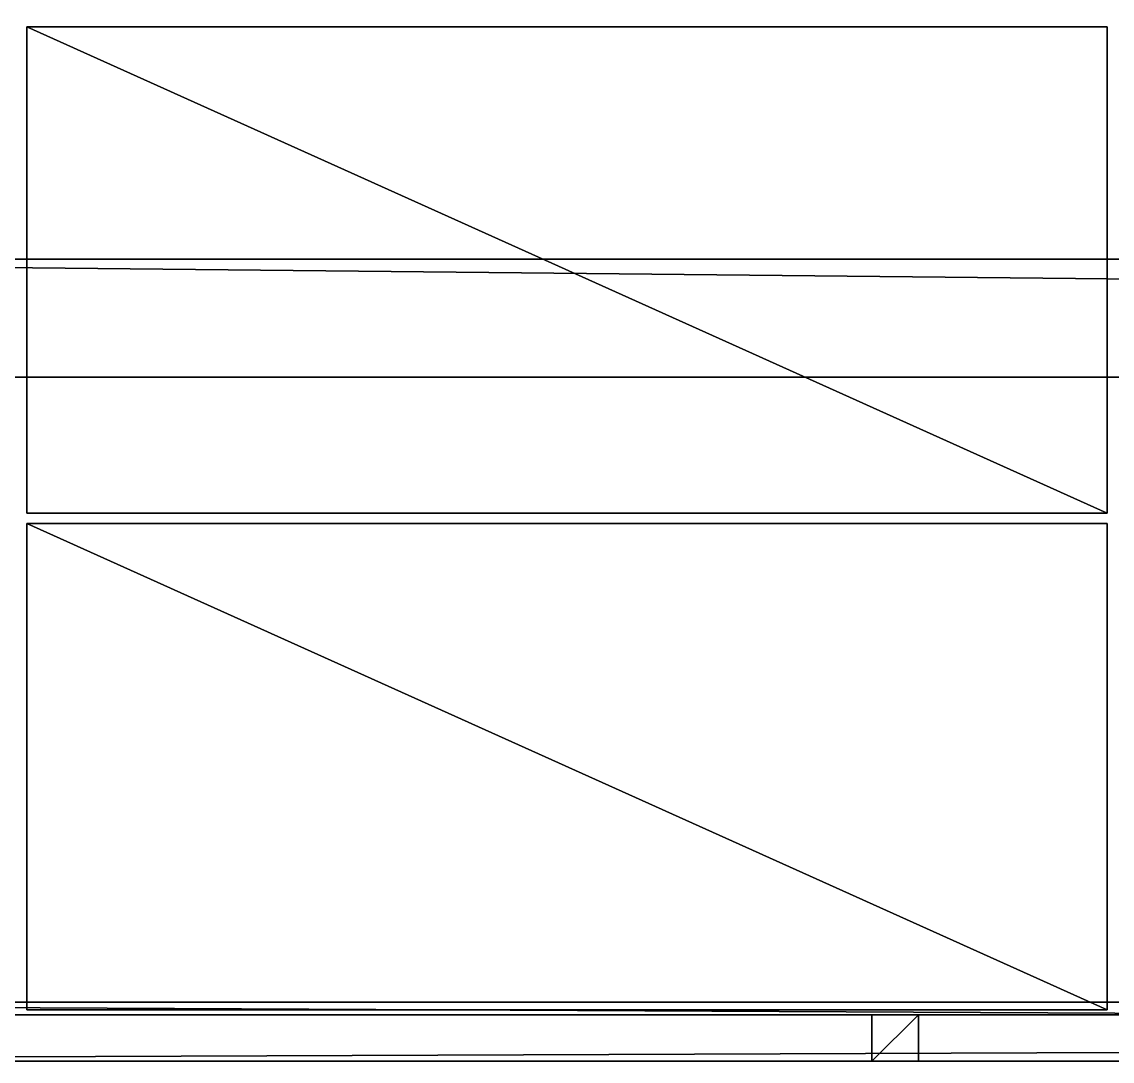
# Model space of a CAD drawing. Header units: millimetres. Extents: x -3100 to 14040, y -1280 to 1295.
# Drawn here: x 1291 to 2582, y -1280 to -49 of the extents above; entities that cross this region are included whole.
import ezdxf

# ---------------------------------------------------------------- set-up
doc = ezdxf.new("R2010")
doc.units = ezdxf.units.MM

msp = doc.modelspace()

# ---------------------------------------------------------------- linework, layer by layer
at = {"layer": 'CAD_75LAB'}
for points in [[(14040, -1280, 1160), (-40, -1280, 1160), (-40, 1280, 1160)], [(14040, 1280, 1160), (14040, -1280, 1160), (-40, 1280, 1160)], [(14040, -1280, 1250), (-40, 1280, 1250), (-40, -1280, 1250)], [(14040, 1280, 1250), (-40, 1280, 1250), (14040, -1280, 1250)], [(1297, -631, 1367), (1297, -55, 1253), (1297, -631, 1253)], [(1297, -631, 1367), (1297, -55, 1367), (1297, -55, 1253)], [(2576, -55, 1367), (2576, -55, 1253), (1297, -55, 1253)], [(2576, -55, 1367), (1297, -55, 1253), (1297, -55, 1367)], [(2576, -631, 1253), (1297, -631, 1253), (1297, -55, 1253)], [(2576, -55, 1253), (2576, -631, 1253), (1297, -55, 1253)], [(2576, -631, 1367), (1297, -55, 1367), (1297, -631, 1367)], [(2576, -55, 1367), (1297, -55, 1367), (2576, -631, 1367)], [(1297, -631, 1487), (1297, -55, 1373), (1297, -631, 1373)], [(1297, -631, 1487), (1297, -55, 1487), (1297, -55, 1373)], [(2576, -55, 1487), (2576, -55, 1373), (1297, -55, 1373)], [(2576, -55, 1487), (1297, -55, 1373), (1297, -55, 1487)], [(2576, -631, 1373), (1297, -631, 1373), (1297, -55, 1373)], [(2576, -55, 1373), (2576, -631, 1373), (1297, -55, 1373)], [(2576, -631, 1487), (1297, -55, 1487), (1297, -631, 1487)], [(2576, -55, 1487), (1297, -55, 1487), (2576, -631, 1487)], [(1297, -631, 1607), (1297, -55, 1493), (1297, -631, 1493)], [(1297, -631, 1607), (1297, -55, 1607), (1297, -55, 1493)], [(2576, -55, 1607), (2576, -55, 1493), (1297, -55, 1493)], [(2576, -55, 1607), (1297, -55, 1493), (1297, -55, 1607)], [(2576, -631, 1493), (1297, -631, 1493), (1297, -55, 1493)], [(2576, -55, 1493), (2576, -631, 1493), (1297, -55, 1493)], [(2576, -631, 1607), (1297, -55, 1607), (1297, -631, 1607)], [(2576, -55, 1607), (1297, -55, 1607), (2576, -631, 1607)], [(1297, -631, 1727), (1297, -55, 1613), (1297, -631, 1613)], [(1297, -631, 1727), (1297, -55, 1727), (1297, -55, 1613)], [(2576, -55, 1727), (2576, -55, 1613), (1297, -55, 1613)], [(2576, -55, 1727), (1297, -55, 1613), (1297, -55, 1727)], [(2576, -631, 1613), (1297, -631, 1613), (1297, -55, 1613)], [(2576, -55, 1613), (2576, -631, 1613), (1297, -55, 1613)], [(2576, -631, 1727), (1297, -55, 1727), (1297, -631, 1727)], [(2576, -55, 1727), (1297, -55, 1727), (2576, -631, 1727)], [(1297, -631, 1847), (1297, -55, 1733), (1297, -631, 1733)], [(1297, -631, 1847), (1297, -55, 1847), (1297, -55, 1733)], [(2576, -55, 1847), (2576, -55, 1733), (1297, -55, 1733)], [(2576, -55, 1847), (1297, -55, 1733), (1297, -55, 1847)], [(2576, -631, 1733), (1297, -631, 1733), (1297, -55, 1733)], [(2576, -55, 1733), (2576, -631, 1733), (1297, -55, 1733)], [(2576, -631, 1847), (1297, -55, 1847), (1297, -631, 1847)], [(2576, -55, 1847), (1297, -55, 1847), (2576, -631, 1847)], [(1297, -631, 1967), (1297, -55, 1853), (1297, -631, 1853)], [(1297, -631, 1967), (1297, -55, 1967), (1297, -55, 1853)], [(2576, -55, 1967), (2576, -55, 1853), (1297, -55, 1853)], [(2576, -55, 1967), (1297, -55, 1853), (1297, -55, 1967)], [(2576, -631, 1853), (1297, -631, 1853), (1297, -55, 1853)], [(2576, -55, 1853), (2576, -631, 1853), (1297, -55, 1853)], [(2576, -631, 1967), (1297, -55, 1967), (1297, -631, 1967)], [(2576, -55, 1967), (1297, -55, 1967), (2576, -631, 1967)], [(1297, -631, 2087), (1297, -55, 1973), (1297, -631, 1973)], [(1297, -631, 2087), (1297, -55, 2087), (1297, -55, 1973)], [(2576, -55, 2087), (2576, -55, 1973), (1297, -55, 1973)], [(2576, -55, 2087), (1297, -55, 1973), (1297, -55, 2087)], [(2576, -631, 1973), (1297, -631, 1973), (1297, -55, 1973)], [(2576, -55, 1973), (2576, -631, 1973), (1297, -55, 1973)], [(2576, -631, 2087), (1297, -55, 2087), (1297, -631, 2087)], [(2576, -55, 2087), (1297, -55, 2087), (2576, -631, 2087)], [(1297, -631, 2207), (1297, -55, 2093), (1297, -631, 2093)], [(1297, -631, 2207), (1297, -55, 2207), (1297, -55, 2093)], [(2576, -55, 2207), (2576, -55, 2093), (1297, -55, 2093)], [(2576, -55, 2207), (1297, -55, 2093), (1297, -55, 2207)], [(2576, -631, 2093), (1297, -631, 2093), (1297, -55, 2093)], [(2576, -55, 2093), (2576, -631, 2093), (1297, -55, 2093)], [(2576, -631, 2207), (1297, -55, 2207), (1297, -631, 2207)], [(2576, -55, 2207), (1297, -55, 2207), (2576, -631, 2207)], [(1297, -631, 2327), (1297, -55, 2213), (1297, -631, 2213)], [(1297, -631, 2327), (1297, -55, 2327), (1297, -55, 2213)], [(2576, -55, 2327), (2576, -55, 2213), (1297, -55, 2213)], [(2576, -55, 2327), (1297, -55, 2213), (1297, -55, 2327)], [(2576, -631, 2213), (1297, -631, 2213), (1297, -55, 2213)], [(2576, -55, 2213), (2576, -631, 2213), (1297, -55, 2213)], [(2576, -631, 2327), (1297, -55, 2327), (1297, -631, 2327)], [(2576, -55, 2327), (1297, -55, 2327), (2576, -631, 2327)], [(1297, -631, 2447), (1297, -55, 2333), (1297, -631, 2333)], [(1297, -631, 2447), (1297, -55, 2447), (1297, -55, 2333)], [(2576, -55, 2447), (2576, -55, 2333), (1297, -55, 2333)], [(2576, -55, 2447), (1297, -55, 2333), (1297, -55, 2447)], [(2576, -631, 2333), (1297, -631, 2333), (1297, -55, 2333)], [(2576, -55, 2333), (2576, -631, 2333), (1297, -55, 2333)], [(2576, -631, 2447), (1297, -55, 2447), (1297, -631, 2447)], [(2576, -55, 2447), (1297, -55, 2447), (2576, -631, 2447)], [(1297, -631, 2567), (1297, -55, 2453), (1297, -631, 2453)], [(1297, -631, 2567), (1297, -55, 2567), (1297, -55, 2453)], [(2576, -55, 2567), (2576, -55, 2453), (1297, -55, 2453)], [(2576, -55, 2567), (1297, -55, 2453), (1297, -55, 2567)], [(2576, -631, 2453), (1297, -631, 2453), (1297, -55, 2453)], [(2576, -55, 2453), (2576, -631, 2453), (1297, -55, 2453)], [(2576, -631, 2567), (1297, -55, 2567), (1297, -631, 2567)], [(2576, -55, 2567), (1297, -55, 2567), (2576, -631, 2567)], [(1297, -631, 2687), (1297, -55, 2573), (1297, -631, 2573)], [(1297, -631, 2687), (1297, -55, 2687), (1297, -55, 2573)], [(2576, -55, 2687), (2576, -55, 2573), (1297, -55, 2573)], [(2576, -55, 2687), (1297, -55, 2573), (1297, -55, 2687)], [(2576, -631, 2573), (1297, -631, 2573), (1297, -55, 2573)], [(2576, -55, 2573), (2576, -631, 2573), (1297, -55, 2573)], [(2576, -631, 2687), (1297, -55, 2687), (1297, -631, 2687)], [(2576, -55, 2687), (1297, -55, 2687), (2576, -631, 2687)], [(1297, -631, 2807), (1297, -55, 2693), (1297, -631, 2693)], [(1297, -631, 2807), (1297, -55, 2807), (1297, -55, 2693)], [(2576, -55, 2807), (2576, -55, 2693), (1297, -55, 2693)], [(2576, -55, 2807), (1297, -55, 2693), (1297, -55, 2807)], [(2576, -631, 2693), (1297, -631, 2693), (1297, -55, 2693)], [(2576, -55, 2693), (2576, -631, 2693), (1297, -55, 2693)], [(2576, -631, 2807), (1297, -55, 2807), (1297, -631, 2807)], [(2576, -55, 2807), (1297, -55, 2807), (2576, -631, 2807)], [(1297, -631, 2927), (1297, -55, 2813), (1297, -631, 2813)], [(1297, -631, 2927), (1297, -55, 2927), (1297, -55, 2813)], [(2576, -55, 2927), (2576, -55, 2813), (1297, -55, 2813)], [(2576, -55, 2927), (1297, -55, 2813), (1297, -55, 2927)], [(2576, -631, 2813), (1297, -631, 2813), (1297, -55, 2813)], [(2576, -55, 2813), (2576, -631, 2813), (1297, -55, 2813)], [(2576, -631, 2927), (1297, -55, 2927), (1297, -631, 2927)], [(2576, -55, 2927), (1297, -55, 2927), (2576, -631, 2927)], [(1297, -631, 3047), (1297, -55, 2933), (1297, -631, 2933)], [(1297, -631, 3047), (1297, -55, 3047), (1297, -55, 2933)], [(2576, -55, 3047), (2576, -55, 2933), (1297, -55, 2933)], [(2576, -55, 3047), (1297, -55, 2933), (1297, -55, 3047)], [(2576, -631, 2933), (1297, -631, 2933), (1297, -55, 2933)], [(2576, -55, 2933), (2576, -631, 2933), (1297, -55, 2933)], [(2576, -631, 3047), (1297, -55, 3047), (1297, -631, 3047)], [(2576, -55, 3047), (1297, -55, 3047), (2576, -631, 3047)], [(1297, -631, 3167), (1297, -55, 3053), (1297, -631, 3053)], [(1297, -631, 3167), (1297, -55, 3167), (1297, -55, 3053)], [(2576, -55, 3167), (2576, -55, 3053), (1297, -55, 3053)], [(2576, -55, 3167), (1297, -55, 3053), (1297, -55, 3167)], [(2576, -631, 3053), (1297, -631, 3053), (1297, -55, 3053)], [(2576, -55, 3053), (2576, -631, 3053), (1297, -55, 3053)], [(2576, -631, 3167), (1297, -55, 3167), (1297, -631, 3167)], [(2576, -55, 3167), (1297, -55, 3167), (2576, -631, 3167)], [(1297, -631, 3287), (1297, -55, 3173), (1297, -631, 3173)], [(1297, -631, 3287), (1297, -55, 3287), (1297, -55, 3173)], [(2576, -55, 3287), (2576, -55, 3173), (1297, -55, 3173)], [(2576, -55, 3287), (1297, -55, 3173), (1297, -55, 3287)], [(2576, -631, 3173), (1297, -631, 3173), (1297, -55, 3173)], [(2576, -55, 3173), (2576, -631, 3173), (1297, -55, 3173)], [(2576, -631, 3287), (1297, -55, 3287), (1297, -631, 3287)], [(2576, -55, 3287), (1297, -55, 3287), (2576, -631, 3287)], [(1297, -631, 3407), (1297, -55, 3293), (1297, -631, 3293)], [(1297, -631, 3407), (1297, -55, 3407), (1297, -55, 3293)], [(2576, -55, 3407), (2576, -55, 3293), (1297, -55, 3293)], [(2576, -55, 3407), (1297, -55, 3293), (1297, -55, 3407)], [(2576, -631, 3293), (1297, -631, 3293), (1297, -55, 3293)], [(2576, -55, 3293), (2576, -631, 3293), (1297, -55, 3293)], [(2576, -631, 3407), (1297, -55, 3407), (1297, -631, 3407)], [(2576, -55, 3407), (1297, -55, 3407), (2576, -631, 3407)], [(1297, -631, 3527), (1297, -55, 3413), (1297, -631, 3413)], [(1297, -631, 3527), (1297, -55, 3527), (1297, -55, 3413)], [(2576, -55, 3527), (2576, -55, 3413), (1297, -55, 3413)], [(2576, -55, 3527), (1297, -55, 3413), (1297, -55, 3527)], [(2576, -631, 3413), (1297, -631, 3413), (1297, -55, 3413)], [(2576, -55, 3413), (2576, -631, 3413), (1297, -55, 3413)], [(2576, -631, 3527), (1297, -55, 3527), (1297, -631, 3527)], [(2576, -55, 3527), (1297, -55, 3527), (2576, -631, 3527)], [(1297, -631, 3647), (1297, -55, 3533), (1297, -631, 3533)], [(1297, -631, 3647), (1297, -55, 3647), (1297, -55, 3533)], [(2576, -55, 3647), (2576, -55, 3533), (1297, -55, 3533)], [(2576, -55, 3647), (1297, -55, 3533), (1297, -55, 3647)], [(2576, -631, 3533), (1297, -631, 3533), (1297, -55, 3533)], [(2576, -55, 3533), (2576, -631, 3533), (1297, -55, 3533)], [(2576, -631, 3647), (1297, -55, 3647), (1297, -631, 3647)], [(2576, -55, 3647), (1297, -55, 3647), (2576, -631, 3647)], [(1297, -631, 3767), (1297, -55, 3653), (1297, -631, 3653)], [(1297, -631, 3767), (1297, -55, 3767), (1297, -55, 3653)], [(2576, -55, 3767), (2576, -55, 3653), (1297, -55, 3653)], [(2576, -55, 3767), (1297, -55, 3653), (1297, -55, 3767)], [(2576, -631, 3653), (1297, -631, 3653), (1297, -55, 3653)], [(2576, -55, 3653), (2576, -631, 3653), (1297, -55, 3653)], [(2576, -631, 3767), (1297, -55, 3767), (1297, -631, 3767)], [(2576, -55, 3767), (1297, -55, 3767), (2576, -631, 3767)], [(1297, -631, 3887), (1297, -55, 3773), (1297, -631, 3773)], [(1297, -631, 3887), (1297, -55, 3887), (1297, -55, 3773)], [(2576, -55, 3887), (2576, -55, 3773), (1297, -55, 3773)], [(2576, -55, 3887), (1297, -55, 3773), (1297, -55, 3887)], [(2576, -631, 3773), (1297, -631, 3773), (1297, -55, 3773)], [(2576, -55, 3773), (2576, -631, 3773), (1297, -55, 3773)], [(2576, -631, 3887), (1297, -55, 3887), (1297, -631, 3887)], [(2576, -55, 3887), (1297, -55, 3887), (2576, -631, 3887)], [(2576, -631, 1367), (2576, -631, 1253), (2576, -55, 1253)], [(2576, -631, 1367), (2576, -55, 1253), (2576, -55, 1367)], [(2576, -631, 1487), (2576, -631, 1373), (2576, -55, 1373)], [(2576, -631, 1487), (2576, -55, 1373), (2576, -55, 1487)], [(2576, -631, 1607), (2576, -631, 1493), (2576, -55, 1493)], [(2576, -631, 1607), (2576, -55, 1493), (2576, -55, 1607)], [(2576, -631, 1727), (2576, -631, 1613), (2576, -55, 1613)], [(2576, -631, 1727), (2576, -55, 1613), (2576, -55, 1727)], [(2576, -631, 1847), (2576, -631, 1733), (2576, -55, 1733)], [(2576, -631, 1847), (2576, -55, 1733), (2576, -55, 1847)], [(2576, -631, 1967), (2576, -631, 1853), (2576, -55, 1853)], [(2576, -631, 1967), (2576, -55, 1853), (2576, -55, 1967)], [(2576, -631, 2087), (2576, -631, 1973), (2576, -55, 1973)], [(2576, -631, 2087), (2576, -55, 1973), (2576, -55, 2087)], [(2576, -631, 2207), (2576, -631, 2093), (2576, -55, 2093)], [(2576, -631, 2207), (2576, -55, 2093), (2576, -55, 2207)], [(2576, -631, 2327), (2576, -631, 2213), (2576, -55, 2213)], [(2576, -631, 2327), (2576, -55, 2213), (2576, -55, 2327)], [(2576, -631, 2447), (2576, -631, 2333), (2576, -55, 2333)], [(2576, -631, 2447), (2576, -55, 2333), (2576, -55, 2447)], [(2576, -631, 2567), (2576, -631, 2453), (2576, -55, 2453)], [(2576, -631, 2567), (2576, -55, 2453), (2576, -55, 2567)], [(2576, -631, 2687), (2576, -631, 2573), (2576, -55, 2573)], [(2576, -631, 2687), (2576, -55, 2573), (2576, -55, 2687)], [(2576, -631, 2807), (2576, -631, 2693), (2576, -55, 2693)], [(2576, -631, 2807), (2576, -55, 2693), (2576, -55, 2807)], [(2576, -631, 2927), (2576, -631, 2813), (2576, -55, 2813)], [(2576, -631, 2927), (2576, -55, 2813), (2576, -55, 2927)], [(2576, -631, 3047), (2576, -631, 2933), (2576, -55, 2933)], [(2576, -631, 3047), (2576, -55, 2933), (2576, -55, 3047)], [(2576, -631, 3167), (2576, -631, 3053), (2576, -55, 3053)], [(2576, -631, 3167), (2576, -55, 3053), (2576, -55, 3167)], [(2576, -631, 3287), (2576, -631, 3173), (2576, -55, 3173)], [(2576, -631, 3287), (2576, -55, 3173), (2576, -55, 3287)], [(2576, -631, 3407), (2576, -631, 3293), (2576, -55, 3293)], [(2576, -631, 3407), (2576, -55, 3293), (2576, -55, 3407)], [(2576, -631, 3527), (2576, -631, 3413), (2576, -55, 3413)], [(2576, -631, 3527), (2576, -55, 3413), (2576, -55, 3527)], [(2576, -631, 3647), (2576, -631, 3533), (2576, -55, 3533)], [(2576, -631, 3647), (2576, -55, 3533), (2576, -55, 3647)], [(2576, -631, 3767), (2576, -631, 3653), (2576, -55, 3653)], [(2576, -631, 3767), (2576, -55, 3653), (2576, -55, 3767)], [(2576, -631, 3887), (2576, -631, 3773), (2576, -55, 3773)], [(2576, -631, 3887), (2576, -55, 3773), (2576, -55, 3887)], [(13960, -330, 1160), (13960, -330, 910), (300, -330, 910)], [(13960, -330, 1160), (300, -330, 910), (300, -330, 1160)], [(13960, -470, 910), (300, -470, 910), (300, -330, 910)], [(13960, -330, 910), (13960, -470, 910), (300, -330, 910)], [(13960, -470, 1160), (300, -330, 1160), (300, -470, 1160)], [(13960, -330, 1160), (300, -330, 1160), (13960, -470, 1160)], [(13960, -470, 1160), (300, -470, 910), (13960, -470, 910)], [(13960, -470, 1160), (300, -470, 1160), (300, -470, 910)], [(2576, -631, 1367), (1297, -631, 1253), (2576, -631, 1253)], [(2576, -631, 1367), (1297, -631, 1367), (1297, -631, 1253)], [(2576, -631, 1487), (1297, -631, 1373), (2576, -631, 1373)], [(2576, -631, 1487), (1297, -631, 1487), (1297, -631, 1373)], [(2576, -631, 1607), (1297, -631, 1493), (2576, -631, 1493)], [(2576, -631, 1607), (1297, -631, 1607), (1297, -631, 1493)], [(2576, -631, 1727), (1297, -631, 1613), (2576, -631, 1613)], [(2576, -631, 1727), (1297, -631, 1727), (1297, -631, 1613)], [(2576, -631, 1847), (1297, -631, 1733), (2576, -631, 1733)], [(2576, -631, 1847), (1297, -631, 1847), (1297, -631, 1733)], [(2576, -631, 1967), (1297, -631, 1853), (2576, -631, 1853)], [(2576, -631, 1967), (1297, -631, 1967), (1297, -631, 1853)], [(2576, -631, 2087), (1297, -631, 1973), (2576, -631, 1973)], [(2576, -631, 2087), (1297, -631, 2087), (1297, -631, 1973)], [(2576, -631, 2207), (1297, -631, 2093), (2576, -631, 2093)], [(2576, -631, 2207), (1297, -631, 2207), (1297, -631, 2093)], [(2576, -631, 2327), (1297, -631, 2213), (2576, -631, 2213)], [(2576, -631, 2327), (1297, -631, 2327), (1297, -631, 2213)], [(2576, -631, 2447), (1297, -631, 2333), (2576, -631, 2333)], [(2576, -631, 2447), (1297, -631, 2447), (1297, -631, 2333)], [(2576, -631, 2567), (1297, -631, 2453), (2576, -631, 2453)], [(2576, -631, 2567), (1297, -631, 2567), (1297, -631, 2453)], [(2576, -631, 2687), (1297, -631, 2573), (2576, -631, 2573)], [(2576, -631, 2687), (1297, -631, 2687), (1297, -631, 2573)], [(2576, -631, 2807), (1297, -631, 2693), (2576, -631, 2693)], [(2576, -631, 2807), (1297, -631, 2807), (1297, -631, 2693)], [(2576, -631, 2927), (1297, -631, 2813), (2576, -631, 2813)], [(2576, -631, 2927), (1297, -631, 2927), (1297, -631, 2813)], [(2576, -631, 3047), (1297, -631, 2933), (2576, -631, 2933)], [(2576, -631, 3047), (1297, -631, 3047), (1297, -631, 2933)], [(2576, -631, 3167), (1297, -631, 3053), (2576, -631, 3053)], [(2576, -631, 3167), (1297, -631, 3167), (1297, -631, 3053)], [(2576, -631, 3287), (1297, -631, 3173), (2576, -631, 3173)], [(2576, -631, 3287), (1297, -631, 3287), (1297, -631, 3173)], [(2576, -631, 3407), (1297, -631, 3293), (2576, -631, 3293)], [(2576, -631, 3407), (1297, -631, 3407), (1297, -631, 3293)], [(2576, -631, 3527), (1297, -631, 3413), (2576, -631, 3413)], [(2576, -631, 3527), (1297, -631, 3527), (1297, -631, 3413)], [(2576, -631, 3647), (1297, -631, 3533), (2576, -631, 3533)], [(2576, -631, 3647), (1297, -631, 3647), (1297, -631, 3533)], [(2576, -631, 3767), (1297, -631, 3653), (2576, -631, 3653)], [(2576, -631, 3767), (1297, -631, 3767), (1297, -631, 3653)], [(2576, -631, 3887), (1297, -631, 3773), (2576, -631, 3773)], [(2576, -631, 3887), (1297, -631, 3887), (1297, -631, 3773)], [(1297, -1219, 1367), (1297, -643, 1253), (1297, -1219, 1253)], [(1297, -1219, 1367), (1297, -643, 1367), (1297, -643, 1253)], [(2576, -643, 1367), (2576, -643, 1253), (1297, -643, 1253)], [(2576, -643, 1367), (1297, -643, 1253), (1297, -643, 1367)], [(2576, -1219, 1253), (1297, -1219, 1253), (1297, -643, 1253)], [(2576, -643, 1253), (2576, -1219, 1253), (1297, -643, 1253)], [(2576, -1219, 1367), (1297, -643, 1367), (1297, -1219, 1367)], [(2576, -643, 1367), (1297, -643, 1367), (2576, -1219, 1367)], [(1297, -1219, 1487), (1297, -643, 1373), (1297, -1219, 1373)], [(1297, -1219, 1487), (1297, -643, 1487), (1297, -643, 1373)], [(2576, -643, 1487), (2576, -643, 1373), (1297, -643, 1373)], [(2576, -643, 1487), (1297, -643, 1373), (1297, -643, 1487)], [(2576, -1219, 1373), (1297, -1219, 1373), (1297, -643, 1373)], [(2576, -643, 1373), (2576, -1219, 1373), (1297, -643, 1373)], [(2576, -1219, 1487), (1297, -643, 1487), (1297, -1219, 1487)], [(2576, -643, 1487), (1297, -643, 1487), (2576, -1219, 1487)], [(1297, -1219, 1607), (1297, -643, 1493), (1297, -1219, 1493)], [(1297, -1219, 1607), (1297, -643, 1607), (1297, -643, 1493)], [(2576, -643, 1607), (2576, -643, 1493), (1297, -643, 1493)], [(2576, -643, 1607), (1297, -643, 1493), (1297, -643, 1607)], [(2576, -1219, 1493), (1297, -1219, 1493), (1297, -643, 1493)], [(2576, -643, 1493), (2576, -1219, 1493), (1297, -643, 1493)], [(2576, -1219, 1607), (1297, -643, 1607), (1297, -1219, 1607)], [(2576, -643, 1607), (1297, -643, 1607), (2576, -1219, 1607)], [(1297, -1219, 1727), (1297, -643, 1613), (1297, -1219, 1613)], [(1297, -1219, 1727), (1297, -643, 1727), (1297, -643, 1613)], [(2576, -643, 1727), (2576, -643, 1613), (1297, -643, 1613)], [(2576, -643, 1727), (1297, -643, 1613), (1297, -643, 1727)], [(2576, -1219, 1613), (1297, -1219, 1613), (1297, -643, 1613)], [(2576, -643, 1613), (2576, -1219, 1613), (1297, -643, 1613)], [(2576, -1219, 1727), (1297, -643, 1727), (1297, -1219, 1727)], [(2576, -643, 1727), (1297, -643, 1727), (2576, -1219, 1727)], [(1297, -1219, 1847), (1297, -643, 1733), (1297, -1219, 1733)], [(1297, -1219, 1847), (1297, -643, 1847), (1297, -643, 1733)], [(2576, -643, 1847), (2576, -643, 1733), (1297, -643, 1733)], [(2576, -643, 1847), (1297, -643, 1733), (1297, -643, 1847)], [(2576, -1219, 1733), (1297, -1219, 1733), (1297, -643, 1733)], [(2576, -643, 1733), (2576, -1219, 1733), (1297, -643, 1733)], [(2576, -1219, 1847), (1297, -643, 1847), (1297, -1219, 1847)], [(2576, -643, 1847), (1297, -643, 1847), (2576, -1219, 1847)], [(1297, -1219, 1967), (1297, -643, 1853), (1297, -1219, 1853)], [(1297, -1219, 1967), (1297, -643, 1967), (1297, -643, 1853)], [(2576, -643, 1967), (2576, -643, 1853), (1297, -643, 1853)], [(2576, -643, 1967), (1297, -643, 1853), (1297, -643, 1967)], [(2576, -1219, 1853), (1297, -1219, 1853), (1297, -643, 1853)], [(2576, -643, 1853), (2576, -1219, 1853), (1297, -643, 1853)], [(2576, -1219, 1967), (1297, -643, 1967), (1297, -1219, 1967)], [(2576, -643, 1967), (1297, -643, 1967), (2576, -1219, 1967)], [(1297, -1219, 2087), (1297, -643, 1973), (1297, -1219, 1973)], [(1297, -1219, 2087), (1297, -643, 2087), (1297, -643, 1973)], [(2576, -643, 2087), (2576, -643, 1973), (1297, -643, 1973)], [(2576, -643, 2087), (1297, -643, 1973), (1297, -643, 2087)], [(2576, -1219, 1973), (1297, -1219, 1973), (1297, -643, 1973)], [(2576, -643, 1973), (2576, -1219, 1973), (1297, -643, 1973)], [(2576, -1219, 2087), (1297, -643, 2087), (1297, -1219, 2087)], [(2576, -643, 2087), (1297, -643, 2087), (2576, -1219, 2087)], [(1297, -1219, 2207), (1297, -643, 2093), (1297, -1219, 2093)], [(1297, -1219, 2207), (1297, -643, 2207), (1297, -643, 2093)], [(2576, -643, 2207), (2576, -643, 2093), (1297, -643, 2093)], [(2576, -643, 2207), (1297, -643, 2093), (1297, -643, 2207)], [(2576, -1219, 2093), (1297, -1219, 2093), (1297, -643, 2093)], [(2576, -643, 2093), (2576, -1219, 2093), (1297, -643, 2093)], [(2576, -1219, 2207), (1297, -643, 2207), (1297, -1219, 2207)], [(2576, -643, 2207), (1297, -643, 2207), (2576, -1219, 2207)], [(1297, -1219, 2327), (1297, -643, 2213), (1297, -1219, 2213)], [(1297, -1219, 2327), (1297, -643, 2327), (1297, -643, 2213)], [(2576, -643, 2327), (2576, -643, 2213), (1297, -643, 2213)], [(2576, -643, 2327), (1297, -643, 2213), (1297, -643, 2327)], [(2576, -1219, 2213), (1297, -1219, 2213), (1297, -643, 2213)], [(2576, -643, 2213), (2576, -1219, 2213), (1297, -643, 2213)], [(2576, -1219, 2327), (1297, -643, 2327), (1297, -1219, 2327)], [(2576, -643, 2327), (1297, -643, 2327), (2576, -1219, 2327)], [(1297, -1219, 2447), (1297, -643, 2333), (1297, -1219, 2333)], [(1297, -1219, 2447), (1297, -643, 2447), (1297, -643, 2333)], [(2576, -643, 2447), (2576, -643, 2333), (1297, -643, 2333)], [(2576, -643, 2447), (1297, -643, 2333), (1297, -643, 2447)], [(2576, -1219, 2333), (1297, -1219, 2333), (1297, -643, 2333)], [(2576, -643, 2333), (2576, -1219, 2333), (1297, -643, 2333)], [(2576, -1219, 2447), (1297, -643, 2447), (1297, -1219, 2447)], [(2576, -643, 2447), (1297, -643, 2447), (2576, -1219, 2447)], [(1297, -1219, 2567), (1297, -643, 2453), (1297, -1219, 2453)], [(1297, -1219, 2567), (1297, -643, 2567), (1297, -643, 2453)], [(2576, -643, 2567), (2576, -643, 2453), (1297, -643, 2453)], [(2576, -643, 2567), (1297, -643, 2453), (1297, -643, 2567)], [(2576, -1219, 2453), (1297, -1219, 2453), (1297, -643, 2453)], [(2576, -643, 2453), (2576, -1219, 2453), (1297, -643, 2453)], [(2576, -1219, 2567), (1297, -643, 2567), (1297, -1219, 2567)], [(2576, -643, 2567), (1297, -643, 2567), (2576, -1219, 2567)], [(1297, -1219, 2687), (1297, -643, 2573), (1297, -1219, 2573)], [(1297, -1219, 2687), (1297, -643, 2687), (1297, -643, 2573)], [(2576, -643, 2687), (2576, -643, 2573), (1297, -643, 2573)], [(2576, -643, 2687), (1297, -643, 2573), (1297, -643, 2687)], [(2576, -1219, 2573), (1297, -1219, 2573), (1297, -643, 2573)], [(2576, -643, 2573), (2576, -1219, 2573), (1297, -643, 2573)], [(2576, -1219, 2687), (1297, -643, 2687), (1297, -1219, 2687)], [(2576, -643, 2687), (1297, -643, 2687), (2576, -1219, 2687)], [(1297, -1219, 2807), (1297, -643, 2693), (1297, -1219, 2693)], [(1297, -1219, 2807), (1297, -643, 2807), (1297, -643, 2693)], [(2576, -643, 2807), (2576, -643, 2693), (1297, -643, 2693)], [(2576, -643, 2807), (1297, -643, 2693), (1297, -643, 2807)], [(2576, -1219, 2693), (1297, -1219, 2693), (1297, -643, 2693)], [(2576, -643, 2693), (2576, -1219, 2693), (1297, -643, 2693)], [(2576, -1219, 2807), (1297, -643, 2807), (1297, -1219, 2807)], [(2576, -643, 2807), (1297, -643, 2807), (2576, -1219, 2807)], [(1297, -1219, 2927), (1297, -643, 2813), (1297, -1219, 2813)], [(1297, -1219, 2927), (1297, -643, 2927), (1297, -643, 2813)], [(2576, -643, 2927), (2576, -643, 2813), (1297, -643, 2813)], [(2576, -643, 2927), (1297, -643, 2813), (1297, -643, 2927)], [(2576, -1219, 2813), (1297, -1219, 2813), (1297, -643, 2813)], [(2576, -643, 2813), (2576, -1219, 2813), (1297, -643, 2813)], [(2576, -1219, 2927), (1297, -643, 2927), (1297, -1219, 2927)], [(2576, -643, 2927), (1297, -643, 2927), (2576, -1219, 2927)], [(1297, -1219, 3047), (1297, -643, 2933), (1297, -1219, 2933)], [(1297, -1219, 3047), (1297, -643, 3047), (1297, -643, 2933)], [(2576, -643, 3047), (2576, -643, 2933), (1297, -643, 2933)], [(2576, -643, 3047), (1297, -643, 2933), (1297, -643, 3047)], [(2576, -1219, 2933), (1297, -1219, 2933), (1297, -643, 2933)], [(2576, -643, 2933), (2576, -1219, 2933), (1297, -643, 2933)], [(2576, -1219, 3047), (1297, -643, 3047), (1297, -1219, 3047)], [(2576, -643, 3047), (1297, -643, 3047), (2576, -1219, 3047)], [(1297, -1219, 3167), (1297, -643, 3053), (1297, -1219, 3053)], [(1297, -1219, 3167), (1297, -643, 3167), (1297, -643, 3053)], [(2576, -643, 3167), (2576, -643, 3053), (1297, -643, 3053)], [(2576, -643, 3167), (1297, -643, 3053), (1297, -643, 3167)], [(2576, -1219, 3053), (1297, -1219, 3053), (1297, -643, 3053)], [(2576, -643, 3053), (2576, -1219, 3053), (1297, -643, 3053)], [(2576, -1219, 3167), (1297, -643, 3167), (1297, -1219, 3167)], [(2576, -643, 3167), (1297, -643, 3167), (2576, -1219, 3167)], [(1297, -1219, 3287), (1297, -643, 3173), (1297, -1219, 3173)], [(1297, -1219, 3287), (1297, -643, 3287), (1297, -643, 3173)], [(2576, -643, 3287), (2576, -643, 3173), (1297, -643, 3173)], [(2576, -643, 3287), (1297, -643, 3173), (1297, -643, 3287)], [(2576, -1219, 3173), (1297, -1219, 3173), (1297, -643, 3173)], [(2576, -643, 3173), (2576, -1219, 3173), (1297, -643, 3173)], [(2576, -1219, 3287), (1297, -643, 3287), (1297, -1219, 3287)], [(2576, -643, 3287), (1297, -643, 3287), (2576, -1219, 3287)], [(1297, -1219, 3407), (1297, -643, 3293), (1297, -1219, 3293)], [(1297, -1219, 3407), (1297, -643, 3407), (1297, -643, 3293)], [(2576, -643, 3407), (2576, -643, 3293), (1297, -643, 3293)], [(2576, -643, 3407), (1297, -643, 3293), (1297, -643, 3407)], [(2576, -1219, 3293), (1297, -1219, 3293), (1297, -643, 3293)], [(2576, -643, 3293), (2576, -1219, 3293), (1297, -643, 3293)], [(2576, -1219, 3407), (1297, -643, 3407), (1297, -1219, 3407)], [(2576, -643, 3407), (1297, -643, 3407), (2576, -1219, 3407)], [(1297, -1219, 3527), (1297, -643, 3413), (1297, -1219, 3413)], [(1297, -1219, 3527), (1297, -643, 3527), (1297, -643, 3413)], [(2576, -643, 3527), (2576, -643, 3413), (1297, -643, 3413)], [(2576, -643, 3527), (1297, -643, 3413), (1297, -643, 3527)], [(2576, -1219, 3413), (1297, -1219, 3413), (1297, -643, 3413)], [(2576, -643, 3413), (2576, -1219, 3413), (1297, -643, 3413)], [(2576, -1219, 3527), (1297, -643, 3527), (1297, -1219, 3527)], [(2576, -643, 3527), (1297, -643, 3527), (2576, -1219, 3527)], [(1297, -1219, 3647), (1297, -643, 3533), (1297, -1219, 3533)], [(1297, -1219, 3647), (1297, -643, 3647), (1297, -643, 3533)], [(2576, -643, 3647), (2576, -643, 3533), (1297, -643, 3533)], [(2576, -643, 3647), (1297, -643, 3533), (1297, -643, 3647)], [(2576, -1219, 3533), (1297, -1219, 3533), (1297, -643, 3533)], [(2576, -643, 3533), (2576, -1219, 3533), (1297, -643, 3533)], [(2576, -1219, 3647), (1297, -643, 3647), (1297, -1219, 3647)], [(2576, -643, 3647), (1297, -643, 3647), (2576, -1219, 3647)], [(1297, -1219, 3767), (1297, -643, 3653), (1297, -1219, 3653)], [(1297, -1219, 3767), (1297, -643, 3767), (1297, -643, 3653)], [(2576, -643, 3767), (2576, -643, 3653), (1297, -643, 3653)], [(2576, -643, 3767), (1297, -643, 3653), (1297, -643, 3767)], [(2576, -1219, 3653), (1297, -1219, 3653), (1297, -643, 3653)], [(2576, -643, 3653), (2576, -1219, 3653), (1297, -643, 3653)], [(2576, -1219, 3767), (1297, -643, 3767), (1297, -1219, 3767)], [(2576, -643, 3767), (1297, -643, 3767), (2576, -1219, 3767)], [(1297, -1219, 3887), (1297, -643, 3773), (1297, -1219, 3773)], [(1297, -1219, 3887), (1297, -643, 3887), (1297, -643, 3773)], [(2576, -643, 3887), (2576, -643, 3773), (1297, -643, 3773)], [(2576, -643, 3887), (1297, -643, 3773), (1297, -643, 3887)], [(2576, -1219, 3773), (1297, -1219, 3773), (1297, -643, 3773)], [(2576, -643, 3773), (2576, -1219, 3773), (1297, -643, 3773)], [(2576, -1219, 3887), (1297, -643, 3887), (1297, -1219, 3887)], [(2576, -643, 3887), (1297, -643, 3887), (2576, -1219, 3887)], [(2576, -1219, 1367), (2576, -1219, 1253), (2576, -643, 1253)], [(2576, -1219, 1367), (2576, -643, 1253), (2576, -643, 1367)], [(2576, -1219, 1487), (2576, -1219, 1373), (2576, -643, 1373)], [(2576, -1219, 1487), (2576, -643, 1373), (2576, -643, 1487)], [(2576, -1219, 1607), (2576, -1219, 1493), (2576, -643, 1493)], [(2576, -1219, 1607), (2576, -643, 1493), (2576, -643, 1607)], [(2576, -1219, 1727), (2576, -1219, 1613), (2576, -643, 1613)], [(2576, -1219, 1727), (2576, -643, 1613), (2576, -643, 1727)], [(2576, -1219, 1847), (2576, -1219, 1733), (2576, -643, 1733)], [(2576, -1219, 1847), (2576, -643, 1733), (2576, -643, 1847)], [(2576, -1219, 1967), (2576, -1219, 1853), (2576, -643, 1853)], [(2576, -1219, 1967), (2576, -643, 1853), (2576, -643, 1967)], [(2576, -1219, 2087), (2576, -1219, 1973), (2576, -643, 1973)], [(2576, -1219, 2087), (2576, -643, 1973), (2576, -643, 2087)], [(2576, -1219, 2207), (2576, -1219, 2093), (2576, -643, 2093)], [(2576, -1219, 2207), (2576, -643, 2093), (2576, -643, 2207)], [(2576, -1219, 2327), (2576, -1219, 2213), (2576, -643, 2213)], [(2576, -1219, 2327), (2576, -643, 2213), (2576, -643, 2327)], [(2576, -1219, 2447), (2576, -1219, 2333), (2576, -643, 2333)], [(2576, -1219, 2447), (2576, -643, 2333), (2576, -643, 2447)], [(2576, -1219, 2567), (2576, -1219, 2453), (2576, -643, 2453)], [(2576, -1219, 2567), (2576, -643, 2453), (2576, -643, 2567)], [(2576, -1219, 2687), (2576, -1219, 2573), (2576, -643, 2573)], [(2576, -1219, 2687), (2576, -643, 2573), (2576, -643, 2687)], [(2576, -1219, 2807), (2576, -1219, 2693), (2576, -643, 2693)], [(2576, -1219, 2807), (2576, -643, 2693), (2576, -643, 2807)], [(2576, -1219, 2927), (2576, -1219, 2813), (2576, -643, 2813)], [(2576, -1219, 2927), (2576, -643, 2813), (2576, -643, 2927)], [(2576, -1219, 3047), (2576, -1219, 2933), (2576, -643, 2933)], [(2576, -1219, 3047), (2576, -643, 2933), (2576, -643, 3047)], [(2576, -1219, 3167), (2576, -1219, 3053), (2576, -643, 3053)], [(2576, -1219, 3167), (2576, -643, 3053), (2576, -643, 3167)], [(2576, -1219, 3287), (2576, -1219, 3173), (2576, -643, 3173)], [(2576, -1219, 3287), (2576, -643, 3173), (2576, -643, 3287)], [(2576, -1219, 3407), (2576, -1219, 3293), (2576, -643, 3293)], [(2576, -1219, 3407), (2576, -643, 3293), (2576, -643, 3407)], [(2576, -1219, 3527), (2576, -1219, 3413), (2576, -643, 3413)], [(2576, -1219, 3527), (2576, -643, 3413), (2576, -643, 3527)], [(2576, -1219, 3647), (2576, -1219, 3533), (2576, -643, 3533)], [(2576, -1219, 3647), (2576, -643, 3533), (2576, -643, 3647)], [(2576, -1219, 3767), (2576, -1219, 3653), (2576, -643, 3653)], [(2576, -1219, 3767), (2576, -643, 3653), (2576, -643, 3767)], [(2576, -1219, 3887), (2576, -1219, 3773), (2576, -643, 3773)], [(2576, -1219, 3887), (2576, -643, 3773), (2576, -643, 3887)], [(14040, -1210, 1250), (-40, -1210, 1250), (-40, -1210, 1320)], [(14040, -1210, 1320), (14040, -1210, 1250), (-40, -1210, 1320)], [(14040, -1280, 1250), (-40, -1280, 1250), (-40, -1210, 1250)], [(14040, -1210, 1250), (14040, -1280, 1250), (-40, -1210, 1250)], [(14040, -1280, 1320), (-40, -1210, 1320), (-40, -1280, 1320)], [(14040, -1210, 1320), (-40, -1210, 1320), (14040, -1280, 1320)], [(14040, -1225, 3995), (14040, -1225, 3940), (-40, -1225, 3940)], [(14040, -1225, 3995), (-40, -1225, 3940), (-40, -1225, 3995)], [(14040, -1225, 3940), (-40, -1280, 3940), (-40, -1225, 3940)], [(14040, -1225, 3940), (14040, -1280, 3940), (-40, -1280, 3940)], [(14040, -1225, 3995), (-40, -1225, 3995), (-40, -1280, 3995)], [(14040, -1225, 3995), (-40, -1280, 3995), (14040, -1280, 3995)], [(2576, -1219, 1367), (1297, -1219, 1253), (2576, -1219, 1253)], [(2576, -1219, 1367), (1297, -1219, 1367), (1297, -1219, 1253)], [(2576, -1219, 1487), (1297, -1219, 1373), (2576, -1219, 1373)], [(2576, -1219, 1487), (1297, -1219, 1487), (1297, -1219, 1373)], [(2576, -1219, 1607), (1297, -1219, 1493), (2576, -1219, 1493)], [(2576, -1219, 1607), (1297, -1219, 1607), (1297, -1219, 1493)], [(2576, -1219, 1727), (1297, -1219, 1613), (2576, -1219, 1613)], [(2576, -1219, 1727), (1297, -1219, 1727), (1297, -1219, 1613)], [(2576, -1219, 1847), (1297, -1219, 1733), (2576, -1219, 1733)], [(2576, -1219, 1847), (1297, -1219, 1847), (1297, -1219, 1733)], [(2576, -1219, 1967), (1297, -1219, 1853), (2576, -1219, 1853)], [(2576, -1219, 1967), (1297, -1219, 1967), (1297, -1219, 1853)], [(2576, -1219, 2087), (1297, -1219, 1973), (2576, -1219, 1973)], [(2576, -1219, 2087), (1297, -1219, 2087), (1297, -1219, 1973)], [(2576, -1219, 2207), (1297, -1219, 2093), (2576, -1219, 2093)], [(2576, -1219, 2207), (1297, -1219, 2207), (1297, -1219, 2093)], [(2576, -1219, 2327), (1297, -1219, 2213), (2576, -1219, 2213)], [(2576, -1219, 2327), (1297, -1219, 2327), (1297, -1219, 2213)], [(2576, -1219, 2447), (1297, -1219, 2333), (2576, -1219, 2333)], [(2576, -1219, 2447), (1297, -1219, 2447), (1297, -1219, 2333)], [(2576, -1219, 2567), (1297, -1219, 2453), (2576, -1219, 2453)], [(2576, -1219, 2567), (1297, -1219, 2567), (1297, -1219, 2453)], [(2576, -1219, 2687), (1297, -1219, 2573), (2576, -1219, 2573)], [(2576, -1219, 2687), (1297, -1219, 2687), (1297, -1219, 2573)], [(2576, -1219, 2807), (1297, -1219, 2693), (2576, -1219, 2693)], [(2576, -1219, 2807), (1297, -1219, 2807), (1297, -1219, 2693)], [(2576, -1219, 2927), (1297, -1219, 2813), (2576, -1219, 2813)], [(2576, -1219, 2927), (1297, -1219, 2927), (1297, -1219, 2813)], [(2576, -1219, 3047), (1297, -1219, 2933), (2576, -1219, 2933)], [(2576, -1219, 3047), (1297, -1219, 3047), (1297, -1219, 2933)], [(2576, -1219, 3167), (1297, -1219, 3053), (2576, -1219, 3053)], [(2576, -1219, 3167), (1297, -1219, 3167), (1297, -1219, 3053)], [(2576, -1219, 3287), (1297, -1219, 3173), (2576, -1219, 3173)], [(2576, -1219, 3287), (1297, -1219, 3287), (1297, -1219, 3173)], [(2576, -1219, 3407), (1297, -1219, 3293), (2576, -1219, 3293)], [(2576, -1219, 3407), (1297, -1219, 3407), (1297, -1219, 3293)], [(2576, -1219, 3527), (1297, -1219, 3413), (2576, -1219, 3413)], [(2576, -1219, 3527), (1297, -1219, 3527), (1297, -1219, 3413)], [(2576, -1219, 3647), (1297, -1219, 3533), (2576, -1219, 3533)], [(2576, -1219, 3647), (1297, -1219, 3647), (1297, -1219, 3533)], [(2576, -1219, 3767), (1297, -1219, 3653), (2576, -1219, 3653)], [(2576, -1219, 3767), (1297, -1219, 3767), (1297, -1219, 3653)], [(2576, -1219, 3887), (1297, -1219, 3773), (2576, -1219, 3773)], [(2576, -1219, 3887), (1297, -1219, 3887), (1297, -1219, 3773)], [(2297.5, -1225, 3940), (2297.5, -1225, 1250), (2297.5, -1280, 1250)], [(2297.5, -1280, 3940), (2297.5, -1225, 3940), (2297.5, -1280, 1250)], [(2297.5, -1225, 3940), (2352.5, -1225, 1250), (2297.5, -1225, 1250)], [(2352.5, -1225, 3940), (2352.5, -1225, 1250), (2297.5, -1225, 3940)], [(2352.5, -1225, 1250), (2297.5, -1280, 1250), (2297.5, -1225, 1250)], [(2352.5, -1225, 1250), (2352.5, -1280, 1250), (2297.5, -1280, 1250)], [(2352.5, -1225, 3940), (2297.5, -1225, 3940), (2297.5, -1280, 3940)], [(2352.5, -1225, 3940), (2297.5, -1280, 3940), (2352.5, -1280, 3940)], [(2352.5, -1225, 3940), (2352.5, -1280, 1250), (2352.5, -1225, 1250)], [(2352.5, -1280, 3940), (2352.5, -1280, 1250), (2352.5, -1225, 3940)], [(14040, -1280, 1160), (-40, -1280, 1250), (-40, -1280, 1160)], [(14040, -1280, 1250), (-40, -1280, 1250), (14040, -1280, 1160)], [(14040, -1280, 3995), (-40, -1280, 3940), (14040, -1280, 3940)], [(14040, -1280, 3995), (-40, -1280, 3995), (-40, -1280, 3940)], [(14040, -1280, 1250), (-40, -1280, 1320), (-40, -1280, 1250)], [(14040, -1280, 1320), (-40, -1280, 1320), (14040, -1280, 1250)], [(2297.5, -1280, 3940), (2297.5, -1280, 1250), (2352.5, -1280, 1250)], [(2352.5, -1280, 3940), (2297.5, -1280, 3940), (2352.5, -1280, 1250)]]:
    msp.add_3dface(points, dxfattribs=at)

doc.saveas('drawing.dxf')
